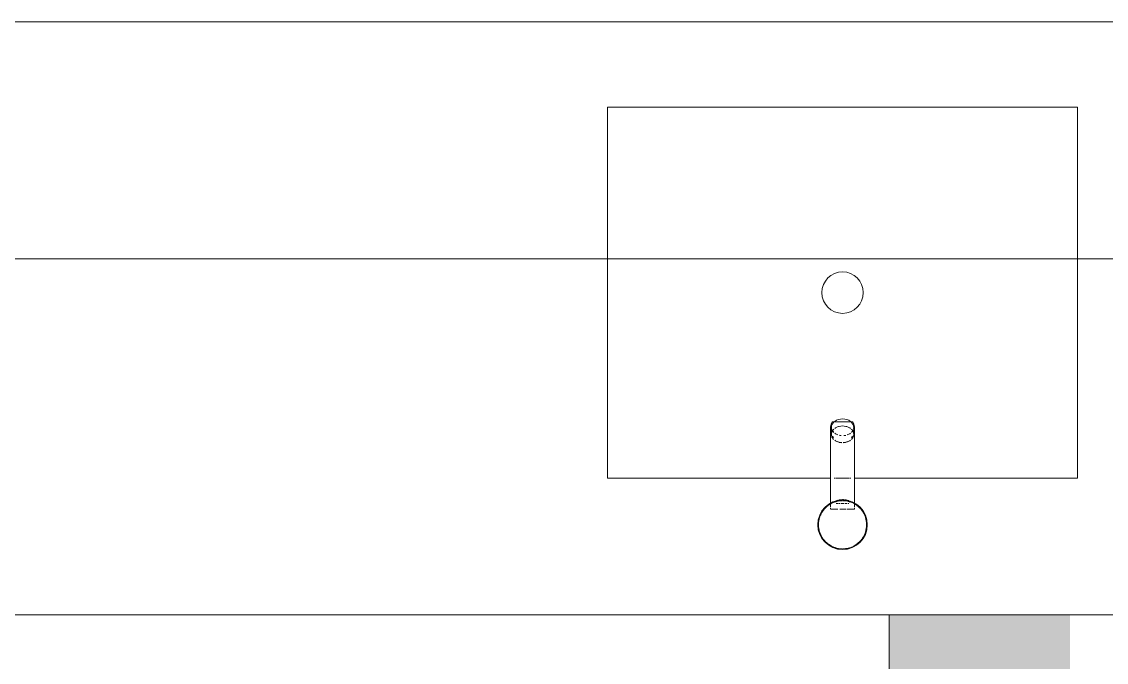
# Model space of a CAD drawing. Header units: inches. Extents: x -445 to 366, y -514 to 778.
# Drawn here: x -82.44 to -36.7, y -352.79 to -325.79 of the extents above; entities that cross this region are included whole.
import ezdxf

# ---------------------------------------------------------------- set-up
doc = ezdxf.new("R2010")
doc.units = ezdxf.units.IN
doc.header["$MEASUREMENT"] = 0
for name, color, linetype, lineweight in [('A-WALL', 113, 'Continuous', 9), ('A-WALL-PATT', 111, 'Continuous', 13), ('I-WALL', 2, 'Continuous', 9), ('P-SANR-FIXT', 6, 'Continuous', 9), ('Q-CASE', 31, 'Continuous', 13)]:
    doc.layers.add(name, color=color, linetype=linetype, lineweight=lineweight)

# ---------------------------------------------------------------- blocks, each defined once
blk = doc.blocks.new('Sink-Under_Counter-Kohler-2882 - White-2475691-Test Fit - Mezzanine Plan')
at = {"layer": 'P-SANR-FIXT'}
for p, q in [((-0.507, 7.813), (-9.906, 7.813)), ((-9.906, 7.813), (-9.906, -1.42)), ((-0.297, 7.813), (-0.355, 7.813)), ((0.265, 7.813), (-0.265, 7.813)), ((0.355, 7.813), (0.297, 7.813)), ((9.907, 7.813), (0.507, 7.813)), ((9.907, -1.42), (9.907, 7.813)), ((-9.906, -1.42), (-9.906, -7.812)), ((9.907, -7.812), (9.907, -1.42)), ((-9.906, -7.812), (9.907, -7.812))]:
    blk.add_line(p, q, dxfattribs=at)
for start, end in [(0, 180), (180, 0)]:
    blk.add_arc((0, 0), 0.875, start, end, dxfattribs=at)
blk = doc.blocks.new('EAF-200 - EAF-200-2446903-Test Fit - Mezzanine Plan')
at = {"layer": 'P-SANR-FIXT'}
for p, q in [((-0.509, -0.655), (-0.509, -0.7)), ((-0.509, -0.744), (-0.509, -0.866)), ((-0.509, -0.88), (-0.509, -4.045)), ((-0.501, -0.655), (-0.283, -0.655)), ((-0.283, -0.655), (-0.36, -0.655)), ((-0.195, -0.655), (-0.28, -0.655)), ((-0.28, -0.655), (-0.195, -0.655)), ((-0.216, -0.892), (-0.27, -0.892)), ((-0.27, -0.892), (-0.216, -0.892)), ((-0.115, -0.892), (-0.177, -0.892)), ((-0.177, -0.892), (-0.115, -0.892)), ((0, -0.655), (-0.151, -0.655)), ((-0.151, -0.655), (0, -0.655)), ((-0.01, -0.892), (-0.067, -0.892)), ((-0.067, -0.892), (-0.01, -0.892)), ((0.118, -0.655), (0, -0.655)), ((0, -0.655), (0.118, -0.655)), ((0.067, -0.892), (0, -0.892)), ((0, -0.892), (0.067, -0.892)), ((0.177, -0.892), (0.109, -0.892)), ((0.109, -0.892), (0.177, -0.892)), ((0.338, -0.655), (0.195, -0.655)), ((0.195, -0.655), (0.338, -0.655)), ((0.27, -0.892), (0.196, -0.892)), ((0.196, -0.892), (0.27, -0.892)), ((0.36, -0.655), (0.501, -0.655)), ((0.509, -0.7), (0.509, -0.655)), ((0.509, -0.866), (0.509, -0.744)), ((0.509, -4.045), (0.509, -0.88)), ((-0.31, -0.944), (-0.31, -1.001)), ((-0.31, -1.001), (-0.31, -0.944)), ((0.29, -1.001), (0.29, -0.951)), ((0.29, -0.951), (0.29, -1.001)), ((-0.379, -3.656), (-0.426, -3.726)), ((-0.141, -3.483), (-0.208, -3.511)), ((-0.029, -3.461), (-0.106, -3.473)), ((0.106, -3.473), (0.029, -3.461)), ((0.208, -3.511), (0.141, -3.483)), ((0.426, -3.726), (0.379, -3.656)), ((-0.485, -3.868), (-0.505, -3.976)), ((-0.469, -3.809), (-0.469, -4.107)), ((0.469, -4.107), (0.469, -3.809)), ((0.505, -3.976), (0.485, -3.868)), ((-0.438, -4.344), (0, -4.344)), ((-0.438, -4.344), (0, -4.344)), ((0, -4.344), (0.438, -4.344)), ((0, -4.344), (0.438, -4.344))]:
    blk.add_line(p, q, dxfattribs=at)
at = {"layer": 'P-SANR-FIXT', "flags": 128}
for points in [[(-0.506, -3.989), (-0.505, -4.112), (-0.482, -4.232), (-0.438, -4.344)], [(0.438, -4.344), (0.482, -4.232), (0.505, -4.112), (0.506, -3.989)]]:
    blk.add_lwpolyline(points, dxfattribs=at)
at = {"layer": 'P-SANR-FIXT'}
for radius, start, end in [(1.045, 90, 270), (1.045, 90, 270), (1.031, 116.988, 125.8445), (1.031, 116.988, 125.8445), (1.031, 90.4161, 116.5844), (1.031, 90.4161, 116.5844), (1.014, 90.9607, 116.0405), (1.014, 90.9607, 116.0405), (1.045, 270, 90), (1.045, 270, 90), (1.031, 72.1384, 89.5839), (1.031, 72.1384, 89.5839), (1.014, 72.3194, 89.0393), (1.014, 72.3194, 89.0393), (1.014, 54.3589, 71.6963), (1.014, 54.3589, 71.6963), (1.031, 54.1555, 71.8684), (1.031, 54.1555, 71.8684), (1.031, 153.1109, 161.9392), (1.031, 153.1109, 161.9392), (1.031, 144.076, 152.9093), (1.031, 144.076, 152.9093), (1.014, 144.1755, 152.7905), (1.014, 144.1755, 152.7905), (1.031, 126.2883, 143.6799), (1.031, 126.2883, 143.6799), (1.014, 126.6655, 143.2611), (1.014, 126.6655, 143.2611), (1.014, 116.9724, 125.6411), (1.014, 116.9724, 125.6411), (1.014, 36.7389, 53.3345), (1.014, 36.7389, 53.3345), (1.031, 36.3201, 53.7117), (1.031, 36.3201, 53.7117), (1.014, 18.1404, 35.3475), (1.014, 18.1404, 35.3475), (1.031, 18.0608, 35.7174), (1.031, 18.0608, 35.7174), (1.031, 162.1148, 179.8445), (1.031, 162.1148, 179.8445), (1.014, 162.265, 179.641), (1.014, 162.265, 179.641), (1.014, 153.256, 161.8596), (1.014, 153.256, 161.8596), (1.014, 0.359, 17.735), (1.014, 0.359, 17.735), (1.031, 0.1555, 17.8852), (1.031, 0.1555, 17.8852), (1.031, 180.1555, 197.8852), (1.031, 180.1555, 197.8852), (1.014, 180.359, 197.735), (1.014, 180.359, 197.735), (1.031, 198.0608, 215.7174), (1.031, 198.0608, 215.7174), (1.014, 198.1404, 215.3475), (1.014, 198.1404, 215.3475), (1.014, 333.256, 341.8596), (1.014, 333.256, 341.8596), (1.031, 333.1109, 341.9392), (1.031, 333.1109, 341.9392), (1.014, 342.265, 359.641), (1.014, 342.265, 359.641), (1.031, 342.1148, 359.8445), (1.031, 342.1148, 359.8445), (1.031, 216.3201, 233.7117), (1.031, 216.3201, 233.7117), (1.014, 216.7389, 233.3345), (1.014, 216.7389, 233.3345), (1.031, 234.1555, 251.8684), (1.031, 234.1555, 239.8033), (1.014, 234.3589, 251.6963), (1.014, 234.3589, 251.6963), (1.014, 270.9607, 296.0405), (1.014, 270.9607, 296.0405), (1.014, 296.9724, 305.6411), (1.014, 296.9724, 305.6411), (1.031, 296.988, 305.8445), (1.031, 300.1967, 305.8445), (1.014, 306.6655, 323.2611), (1.014, 306.6655, 323.2611), (1.031, 306.2883, 323.6799), (1.031, 306.2883, 323.6799), (1.014, 324.1755, 332.7905), (1.014, 324.1755, 332.7905), (1.031, 324.076, 332.9093), (1.031, 324.076, 332.9093), (1.031, 248.6897, 251.5865), (1.031, 252.1384, 269.5839), (1.014, 252.3194, 269.0393), (1.014, 252.3194, 269.0393), (1.031, 254.399, 257.0895), (1.031, 259.5818, 263.0883), (1.031, 265.1659, 269.4052), (1.031, 270.4161, 296.5844), (1.031, 270.4161, 274.0831), (1.031, 276.4778, 279.5003), (1.031, 281.7267, 284.6707), (1.031, 287.8616, 291.3103)]:
    blk.add_arc((0, 0), radius, start, end, dxfattribs=at)
for centre, major_axis, start_param, end_param in [((0, -3.809), (0.469, 0), 2.504799, 2.925089), ((0, -3.809), (0.469, 0), 2.187435, 2.355108), ((0, -3.809), (0.469, 0), 1.90366, 2.140491), ((0, -3.809), (0.469, 0), 1.621741, 1.854702), ((0, -3.809), (0.469, 0), 1.277496, 1.510223), ((0, -3.809), (0.469, 0), 1.001101, 1.237932), ((0, -3.809), (0.469, 0), 0.786485, 0.954158), ((0, -3.809), (0.469, 0), 0.216504, 0.636794), ((0, -3.809), (0.469, 0), 2.960031, 3.322536), ((0, -4.107), (0.469, 0), 2.990217, 3.141593), ((0, -4.107), (0.469, 0), 3.141593, 3.320945), ((0, -3.809), (0.469, 0), 3.349564, 3.810178), ((0, -4.107), (0.469, 0), 2.482565, 2.848499), ((0, -3.809), (0.469, 0), 3.925391, 4.100007), ((0, -4.107), (0.469, 0), 2.185113, 2.356194), ((0, -3.809), (0.469, 0), 4.115041, 4.399928), ((0, -4.107), (0.469, 0), 1.994603, 2.155469), ((0, -4.107), (0.469, 0), 1.694926, 1.862166), ((0, -4.107), (0.469, 0), 1.27333, 1.446666), ((0, -3.809), (0.469, 0), 5.02485, 5.309737), ((0, -4.107), (0.469, 0), 0.986123, 1.14699), ((0, -3.809), (0.469, 0), 5.324771, 5.499387), ((0, -4.107), (0.469, 0), 0.785398, 0.95648), ((0, -3.809), (0.469, 0), 5.6146, 6.075214), ((0, -4.107), (0.469, 0), 0.19732, 0.659028), ((0, -3.809), (0.469, 0), 6.102242, 6.464747), ((0, -4.107), (0.469, 0), 6.103833, 6.283185), ((0, -4.107), (0.469, 0), 0, 0.151376), ((0, -4.107), (0.469, 0), 3.331137, 3.833522), ((0, -4.107), (0.469, 0), 3.926991, 4.712389), ((0, -3.809), (0.469, 0), 4.412734, 4.701842), ((0, -4.107), (-0.469, 0), 1.570796, 2.356194), ((0, -3.809), (0.469, 0), 4.724966, 5.014471), ((0, -4.107), (0.469, 0), 5.591256, 6.093641)]:
    blk.add_ellipse(centre, major_axis=major_axis, ratio=0.75471, start_param=start_param, end_param=end_param, dxfattribs=at)
for points in [[(-0.27, -1.016), (-0.253, -1.021), (-0.236, -1.026), (-0.218, -1.031)], [(-0.218, -1.031), (-0.236, -1.026), (-0.253, -1.021), (-0.269, -1.015)], [(-0.117, -1.051), (-0.137, -1.048), (-0.157, -1.045), (-0.176, -1.041)], [(-0.175, -1.041), (-0.156, -1.045), (-0.137, -1.049), (-0.117, -1.051)], [(-0.01, -1.058), (-0.034, -1.058), (-0.057, -1.057), (-0.081, -1.055)], [(-0.081, -1.055), (-0.057, -1.057), (-0.034, -1.058), (-0.01, -1.058)], [(0.096, -1.051), (0.064, -1.055), (0.032, -1.057), (0, -1.058)], [(0, -1.058), (0.033, -1.057), (0.064, -1.055), (0.096, -1.051)], [(0.175, -1.037), (0.154, -1.042), (0.132, -1.046), (0.11, -1.049)], [(0.11, -1.049), (0.132, -1.046), (0.154, -1.042), (0.176, -1.037)], [(0.269, -1.009), (0.247, -1.017), (0.223, -1.024), (0.198, -1.031)], [(0.198, -1.031), (0.223, -1.024), (0.246, -1.017), (0.269, -1.009)]]:
    blk.add_open_spline(points, degree=3, dxfattribs=at)
blk = doc.blocks.new('Counter Top - L Shaped _No Backsplash_ - Standard Counter Top-2742262-Test Fit - Mezzanine Plan')
at = {"layer": 'Q-CASE'}
for p, q in [((-2.262, 25), (93.397, 25)), ((101.022, 25), (159.718, 25)), ((181.647, 0), (-47.262, 0))]:
    blk.add_line(p, q, dxfattribs=at)
blk = doc.blocks.new('Upper Cabinet - Standard Upper Cabinet-2743165-Test Fit - Mezzanine Plan')
at = {"layer": 'Q-CASE'}
for p, q in [((48.397, 0), (-47.262, 0)), ((-47.262, -15), (114.718, -15))]:
    blk.add_line(p, q, dxfattribs=at)

msp = doc.modelspace()

# ---------------------------------------------------------------- hatches: boundary and pattern name
at = {"layer": 'A-WALL-PATT'}
h = msp.add_hatch(color=256, dxfattribs=at)
h.paths.add_polyline_path([(-45.862, -458.794), (-38.517, -357.777), (-42.575, -353.919), (-38.237, -353.919), (-38.237, -350.794), (-45.862, -350.794), (-45.862, -443.305)], flags=0)
h.paths.add_polyline_path([(-45.862, -462.607), (-42.049, -462.607), (-45.862, -458.794)], flags=0)

# ---------------------------------------------------------------- linework, layer by layer
at = {"layer": 'A-WALL'}
for p, q in [((-38.237, -350.794), (-45.862, -350.794)), ((-45.862, -350.794), (-45.862, -462.607))]:
    msp.add_line(p, q, dxfattribs=at)
at = {"layer": 'I-WALL'}
for p, q in [((-250.612, -350.794), (-45.862, -350.794)), ((77.423, -350.794), (-38.237, -350.794))]:
    msp.add_line(p, q, dxfattribs=at)

# ---------------------------------------------------------------- block references
at = {"layer": 'P-SANR-FIXT', "rotation": 180}
for name, p in [('Sink-Under_Counter-Kohler-2882 - White-2475691-Test Fit - Mezzanine Plan', (-47.827, -337.214)), ('EAF-200 - EAF-200-2446903-Test Fit - Mezzanine Plan', (-47.827, -346.996))]:
    msp.add_blockref(name, p, dxfattribs=at)
at = {"layer": 'Q-CASE', "rotation": 180}
for name, p in [('Counter Top - L Shaped _No Backsplash_ - Standard Counter Top-2742262-Test Fit - Mezzanine Plan', (55.161, -325.794)), ('Upper Cabinet - Standard Upper Cabinet-2743165-Test Fit - Mezzanine Plan', (10.161, -350.794))]:
    msp.add_blockref(name, p, dxfattribs=at)

doc.saveas('drawing.dxf')
